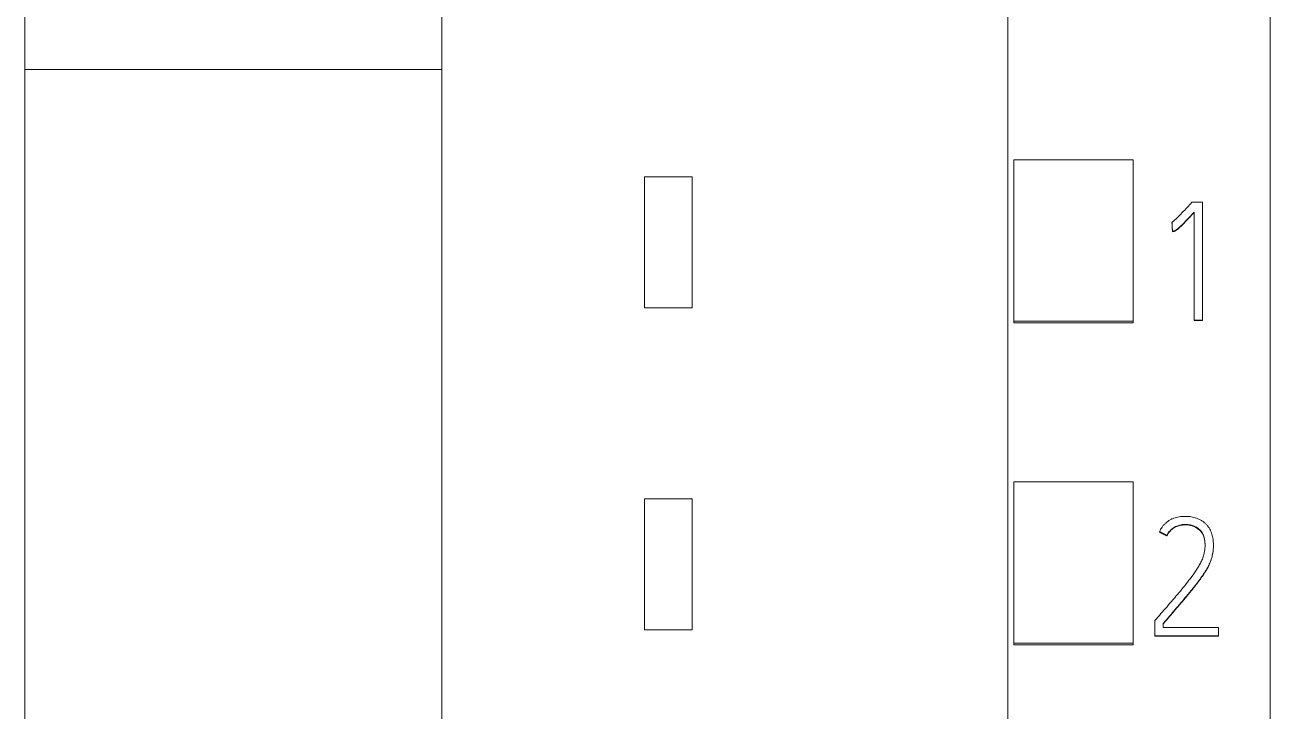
# Model space of a CAD drawing. Header units: millimetres. Extents: x 0 to 594, y 0 to 420.
# Drawn here: x 120.65 to 141.55, y 342.04 to 353.55 of the extents above; entities that cross this region are included whole.
import ezdxf

# ---------------------------------------------------------------- set-up
doc = ezdxf.new("R2010")
doc.units = ezdxf.units.MM
doc.layers.add('1', color=7, linetype='Continuous')

msp = doc.modelspace()

# ---------------------------------------------------------------- linework, layer by layer
at = {"layer": '1', "color": 7, "linetype": 'Continuous', "lineweight": 13}
for p, q in [((141.553, 360.281), (141.553, 246.863)), ((137.153, 249.185), (137.153, 358.001)), ((120.653, 355.001), (120.653, 352.801)), ((127.653, 352.801), (127.653, 355.001)), ((120.653, 332.058), (120.653, 352.801)), ((120.653, 352.801), (127.653, 352.801)), ((127.653, 352.801), (127.653, 332.058)), ((137.253, 348.582), (137.253, 351.285)), ((137.253, 351.285), (139.253, 351.285)), ((139.253, 348.582), (139.253, 351.285)), ((131.053, 348.801), (131.053, 351.001)), ((131.053, 351.001), (131.853, 351.001)), ((131.853, 351.001), (131.853, 348.801)), ((140.416, 350.577), (140.242, 350.577)), ((140.416, 348.595), (140.416, 350.577)), ((140.278, 350.406), (140.278, 348.595)), ((139.906, 350.233), (139.906, 350.227)), ((139.914, 350.086), (139.914, 350.08)), ((131.853, 348.801), (131.053, 348.801)), ((137.253, 348.549), (137.253, 348.582)), ((137.253, 348.582), (139.253, 348.582)), ((137.253, 348.549), (139.253, 348.549)), ((139.253, 348.549), (139.253, 348.582)), ((140.278, 348.595), (140.278, 348.589)), ((140.278, 348.595), (140.416, 348.595)), ((140.416, 348.589), (140.278, 348.589)), ((140.416, 348.595), (140.416, 348.589)), ((137.253, 343.18), (137.253, 345.883)), ((137.253, 345.883), (139.253, 345.883)), ((139.253, 343.18), (139.253, 345.883)), ((131.053, 343.401), (131.053, 345.601)), ((131.053, 345.601), (131.853, 345.601)), ((131.853, 345.601), (131.853, 343.401)), ((139.695, 345.049), (139.695, 345.043)), ((139.82, 344.985), (139.82, 344.979)), ((140.602, 344.817), (140.602, 344.824)), ((131.853, 343.401), (131.053, 343.401)), ((139.62, 343.558), (139.62, 343.304)), ((139.759, 343.442), (139.759, 343.508)), ((140.686, 343.442), (139.759, 343.442)), ((140.686, 343.304), (140.686, 343.442)), ((137.253, 343.149), (137.253, 343.18)), ((137.253, 343.18), (139.253, 343.18)), ((139.253, 343.149), (139.253, 343.18)), ((139.62, 343.304), (139.62, 343.297)), ((139.62, 343.304), (140.686, 343.304)), ((140.686, 343.297), (139.62, 343.297)), ((140.686, 343.304), (140.686, 343.297)), ((137.253, 343.149), (139.253, 343.149))]:
    msp.add_line(p, q, dxfattribs=at)
for points, knots in [([(140.242, 350.577), (140.215, 350.547), (140.188, 350.518), (140.134, 350.458), (140.106, 350.429), (140.065, 350.385), (140.051, 350.371), (140.023, 350.342), (140.009, 350.328), (139.981, 350.299), (139.966, 350.286), (139.936, 350.259), (139.921, 350.246), (139.906, 350.233)], [0, 0, 0, 0, 0.25, 0.25, 0.5, 0.5, 0.625, 0.625, 0.75, 0.75, 0.875, 0.875, 1, 1, 1, 1]), ([(139.914, 350.086), (139.92, 350.086), (139.925, 350.087), (139.935, 350.089), (139.94, 350.09), (139.95, 350.094), (139.954, 350.096), (139.963, 350.101), (139.967, 350.104), (139.98, 350.113), (139.988, 350.119), (140.004, 350.132), (140.012, 350.138), (140.035, 350.158), (140.05, 350.172), (140.079, 350.2), (140.094, 350.215), (140.137, 350.258), (140.166, 350.287), (140.222, 350.347), (140.25, 350.376), (140.278, 350.406)], [0, 0, 0, 0, 0.03125, 0.03125, 0.0625, 0.0625, 0.09375, 0.09375, 0.125, 0.125, 0.1875, 0.1875, 0.25, 0.25, 0.375, 0.375, 0.5, 0.5, 0.75, 0.75, 1, 1, 1, 1]), ([(140.278, 350.4), (140.25, 350.37), (140.222, 350.34), (140.166, 350.281), (140.137, 350.252), (140.094, 350.209), (140.079, 350.194), (140.05, 350.166), (140.035, 350.152), (140.012, 350.132), (140.004, 350.125), (139.988, 350.113), (139.98, 350.106), (139.967, 350.098), (139.963, 350.095), (139.954, 350.09), (139.949, 350.087), (139.94, 350.084), (139.935, 350.083), (139.925, 350.081), (139.92, 350.08), (139.914, 350.08)], [0, 0, 0, 0, 0.25, 0.25, 0.5, 0.5, 0.625, 0.625, 0.75, 0.75, 0.8125, 0.8125, 0.875, 0.875, 0.90625, 0.90625, 0.9375, 0.9375, 0.96875, 0.96875, 1, 1, 1, 1]), ([(139.759, 343.508), (139.798, 343.554), (139.837, 343.6), (139.915, 343.691), (139.954, 343.737), (140.032, 343.828), (140.071, 343.874), (140.149, 343.966), (140.187, 344.012), (140.263, 344.105), (140.301, 344.152), (140.356, 344.224), (140.373, 344.248), (140.409, 344.297), (140.426, 344.322), (140.459, 344.372), (140.475, 344.397), (140.506, 344.449), (140.52, 344.476), (140.539, 344.516), (140.545, 344.53), (140.556, 344.558), (140.561, 344.572), (140.575, 344.616), (140.582, 344.645), (140.594, 344.704), (140.598, 344.733), (140.601, 344.778), (140.602, 344.793), (140.602, 344.823), (140.602, 344.838), (140.6, 344.884), (140.597, 344.913), (140.589, 344.958), (140.586, 344.972), (140.578, 345.002), (140.574, 345.016), (140.563, 345.045), (140.557, 345.058), (140.544, 345.085), (140.537, 345.098), (140.524, 345.117), (140.52, 345.124), (140.511, 345.136), (140.507, 345.142), (140.492, 345.159), (140.482, 345.17), (140.46, 345.192), (140.449, 345.202), (140.431, 345.216), (140.425, 345.22), (140.413, 345.229), (140.406, 345.233), (140.373, 345.252), (140.345, 345.264), (140.302, 345.279), (140.288, 345.283), (140.258, 345.291), (140.243, 345.295), (140.214, 345.3), (140.199, 345.302), (140.169, 345.304), (140.153, 345.305), (140.123, 345.306), (140.108, 345.306), (140.078, 345.304), (140.063, 345.303), (140.017, 345.298), (139.988, 345.292), (139.945, 345.278), (139.93, 345.273), (139.909, 345.264), (139.903, 345.26), (139.889, 345.254), (139.882, 345.25), (139.849, 345.231), (139.825, 345.213), (139.791, 345.183), (139.78, 345.172), (139.76, 345.15), (139.75, 345.139), (139.723, 345.102), (139.708, 345.077), (139.695, 345.049)], [0, 0, 0, 0, 0.0625, 0.0625, 0.125, 0.125, 0.1875, 0.1875, 0.25, 0.25, 0.3125, 0.3125, 0.34375, 0.34375, 0.375, 0.375, 0.40625, 0.40625, 0.4375, 0.4375, 0.453125, 0.453125, 0.46875, 0.46875, 0.5, 0.5, 0.53125, 0.53125, 0.546875, 0.546875, 0.5625, 0.5625, 0.59375, 0.59375, 0.609375, 0.609375, 0.625, 0.625, 0.640625, 0.640625, 0.65625, 0.65625, 0.664062, 0.664062, 0.671875, 0.671875, 0.6875, 0.6875, 0.703125, 0.703125, 0.710937, 0.710937, 0.71875, 0.71875, 0.75, 0.75, 0.765625, 0.765625, 0.78125, 0.78125, 0.796875, 0.796875, 0.8125, 0.8125, 0.828125, 0.828125, 0.84375, 0.84375, 0.875, 0.875, 0.890625, 0.890625, 0.898437, 0.898437, 0.90625, 0.90625, 0.9375, 0.9375, 0.953125, 0.953125, 0.96875, 0.96875, 1, 1, 1, 1]), ([(139.82, 344.985), (139.832, 345.009), (139.845, 345.031), (139.869, 345.061), (139.878, 345.07), (139.897, 345.088), (139.907, 345.097), (139.938, 345.12), (139.961, 345.132), (140.009, 345.151), (140.034, 345.159), (140.072, 345.166), (140.085, 345.168), (140.111, 345.17), (140.124, 345.17), (140.163, 345.17), (140.188, 345.167), (140.226, 345.159), (140.239, 345.155), (140.264, 345.147), (140.276, 345.142), (140.311, 345.125), (140.333, 345.112), (140.363, 345.087), (140.373, 345.079), (140.391, 345.06), (140.399, 345.05), (140.41, 345.034), (140.413, 345.028), (140.42, 345.017), (140.429, 345), (140.436, 344.982), (140.444, 344.957), (140.448, 344.944), (140.453, 344.919), (140.455, 344.906), (140.458, 344.881), (140.459, 344.868), (140.461, 344.842), (140.461, 344.829), (140.461, 344.804), (140.46, 344.791), (140.459, 344.765), (140.457, 344.752), (140.452, 344.714), (140.447, 344.689), (140.437, 344.651), (140.434, 344.639), (140.425, 344.614), (140.421, 344.602), (140.406, 344.566), (140.395, 344.543), (140.371, 344.498), (140.359, 344.476), (140.332, 344.432), (140.318, 344.411), (140.276, 344.347), (140.246, 344.305), (140.153, 344.182), (140.088, 344.103), (139.989, 343.985), (139.956, 343.946), (139.889, 343.868), (139.856, 343.829), (139.789, 343.751), (139.755, 343.713), (139.688, 343.635), (139.654, 343.596), (139.62, 343.558)], [0, 0, 0, 0, 0.03125, 0.03125, 0.046875, 0.046875, 0.0625, 0.0625, 0.09375, 0.09375, 0.125, 0.125, 0.140625, 0.140625, 0.15625, 0.15625, 0.1875, 0.1875, 0.203125, 0.203125, 0.21875, 0.21875, 0.25, 0.25, 0.265625, 0.265625, 0.28125, 0.28125, 0.289063, 0.289063, 0.296875, 0.3125, 0.3125, 0.328125, 0.328125, 0.34375, 0.34375, 0.359375, 0.359375, 0.375, 0.375, 0.390625, 0.390625, 0.40625, 0.40625, 0.4375, 0.4375, 0.453125, 0.453125, 0.46875, 0.46875, 0.5, 0.5, 0.53125, 0.53125, 0.5625, 0.5625, 0.625, 0.625, 0.75, 0.75, 0.8125, 0.8125, 0.875, 0.875, 0.9375, 0.9375, 1, 1, 1, 1]), ([(140.461, 344.814), (140.461, 344.825), (140.461, 344.835), (140.46, 344.858), (140.459, 344.871), (140.456, 344.897), (140.454, 344.909), (140.449, 344.935), (140.445, 344.948), (140.437, 344.972), (140.433, 344.984), (140.425, 345.002), (140.422, 345.008), (140.415, 345.019), (140.412, 345.025), (140.394, 345.052), (140.376, 345.071), (140.351, 345.091), (140.345, 345.095), (140.335, 345.103), (140.318, 345.114), (140.29, 345.13), (140.266, 345.14), (140.241, 345.148), (140.229, 345.152), (140.191, 345.161), (140.165, 345.164), (140.112, 345.164), (140.087, 345.162), (140.048, 345.155), (140.036, 345.152), (140.01, 345.145), (139.998, 345.141), (139.974, 345.131), (139.962, 345.126), (139.939, 345.113), (139.928, 345.106), (139.896, 345.083), (139.878, 345.065), (139.854, 345.035), (139.846, 345.024), (139.832, 345.002), (139.826, 344.991), (139.82, 344.979)], [0, 0, 0, 0, 0.034222, 0.034222, 0.076212, 0.076212, 0.118203, 0.118203, 0.160193, 0.160193, 0.202183, 0.202183, 0.223179, 0.223179, 0.244174, 0.244174, 0.328155, 0.328155, 0.34915, 0.34915, 0.370145, 0.412135, 0.454126, 0.454126, 0.496116, 0.496116, 0.580097, 0.580097, 0.664077, 0.664077, 0.706068, 0.706068, 0.748058, 0.748058, 0.790048, 0.790048, 0.832039, 0.832039, 0.916019, 0.916019, 0.95801, 0.95801, 1, 1, 1, 1]), ([(140.602, 344.817), (140.602, 344.812), (140.602, 344.806), (140.602, 344.785), (140.601, 344.77), (140.597, 344.725), (140.593, 344.695), (140.582, 344.637), (140.575, 344.608), (140.56, 344.565), (140.555, 344.55), (140.544, 344.522), (140.538, 344.508), (140.519, 344.467), (140.505, 344.441), (140.474, 344.389), (140.458, 344.364), (140.425, 344.314), (140.408, 344.29), (140.373, 344.241), (140.355, 344.217), (140.3, 344.145), (140.263, 344.099), (140.187, 344.006), (140.148, 343.959), (140.071, 343.867), (140.032, 343.822), (139.954, 343.73), (139.915, 343.685), (139.837, 343.593), (139.798, 343.547), (139.759, 343.502)], [0, 0, 0, 0, 0.010489, 0.010489, 0.038761, 0.038761, 0.095304, 0.095304, 0.151848, 0.151848, 0.180119, 0.180119, 0.208391, 0.208391, 0.264935, 0.264935, 0.321478, 0.321478, 0.378022, 0.378022, 0.434565, 0.434565, 0.547652, 0.547652, 0.660739, 0.660739, 0.773826, 0.773826, 0.886913, 0.886913, 1, 1, 1, 1])]:
    msp.add_open_spline(points, degree=3, knots=knots, dxfattribs=at)
for points, weights in [([(139.906, 350.233), (139.91, 350.159), (139.914, 350.086)], [0.499999994834, 0.500000005166, 0.499999994834]), ([(139.914, 350.08), (139.91, 350.153), (139.906, 350.227)], [0.500000008783, 0.499999991217, 0.500000008783]), ([(139.695, 345.049), (139.758, 345.017), (139.82, 344.985)], [0.500000015224, 0.499999984776, 0.500000015224]), ([(139.82, 344.979), (139.758, 345.011), (139.695, 345.043)], [0.500000222267, 0.499999777733, 0.500000222267])]:
    msp.add_rational_spline(points, weights, degree=2, dxfattribs=at)

doc.saveas('drawing.dxf')
